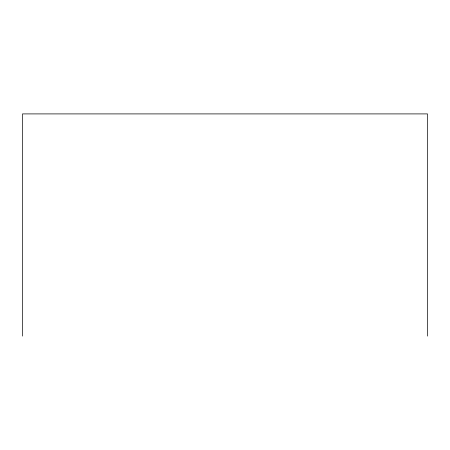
<?xml version="1.0" encoding="UTF-8"?>
<svg xmlns="http://www.w3.org/2000/svg" width="450" height="450" viewBox="0 0 450 450"><rect width="100%" height="100%" fill="white"/><g stroke="black" fill="none" stroke-linecap="round" stroke-linejoin="round"><path stroke-width="0.67" d="M427.5 336.094L427.5 113.906L22.5 113.906L22.5 336.094"/></g></svg>
